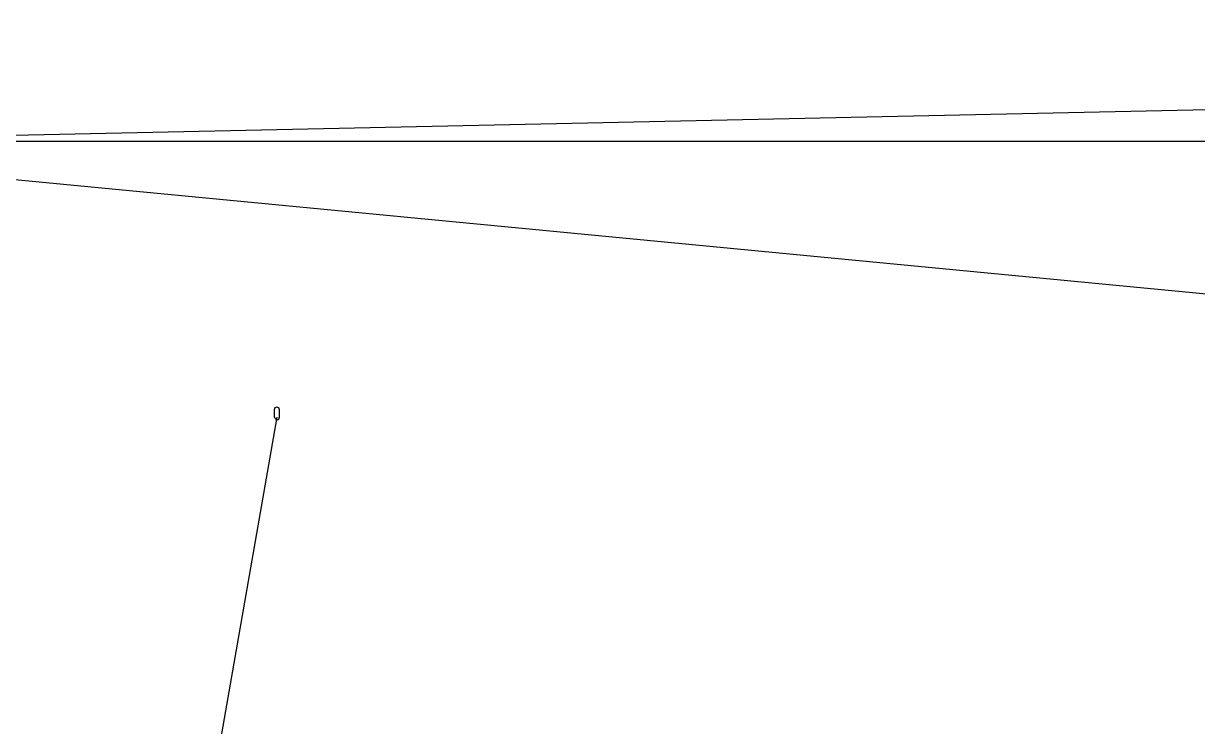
# Model space of a CAD drawing. Extents: x 0 to 334, y -361 to 120.
# Drawn here: x 182.44 to 214.5, y -1.04 to 18.15 of the extents above; entities that cross this region are included whole.
import ezdxf

# ---------------------------------------------------------------- set-up
doc = ezdxf.new("R2010")
doc.units = 0

msp = doc.modelspace()

# ---------------------------------------------------------------- linework, layer by layer
at = {"layer": 'Layer 1'}
for p, q in [((171.85041, 14.88219), (325.05, 18.1494)), ((325.1, 14.9322), (171.90041, 14.93219)), ((171.90041, 14.88219), (325.1, 0.182197)), ((189.36, 7.4022), (175.46, -72.2549)), ((189.306967, 7.655233), (189.285, 7.6022)), ((189.285, 7.6022), (189.285, 7.4022)), ((189.285, 7.4022), (189.36, 7.3272)), ((189.36, 7.6772), (189.306967, 7.655233)), ((189.413033, 7.655233), (189.36, 7.6772)), ((189.36, 7.6772), (189.36, 7.6772)), ((189.435, 7.6022), (189.413033, 7.655233)), ((189.413033, 7.349167), (189.435, 7.4022)), ((189.435, 7.4022), (189.435, 7.6022)), ((189.36, 7.3272), (189.413033, 7.349167))]:
    msp.add_line(p, q, dxfattribs=at)

doc.saveas('drawing.dxf')
